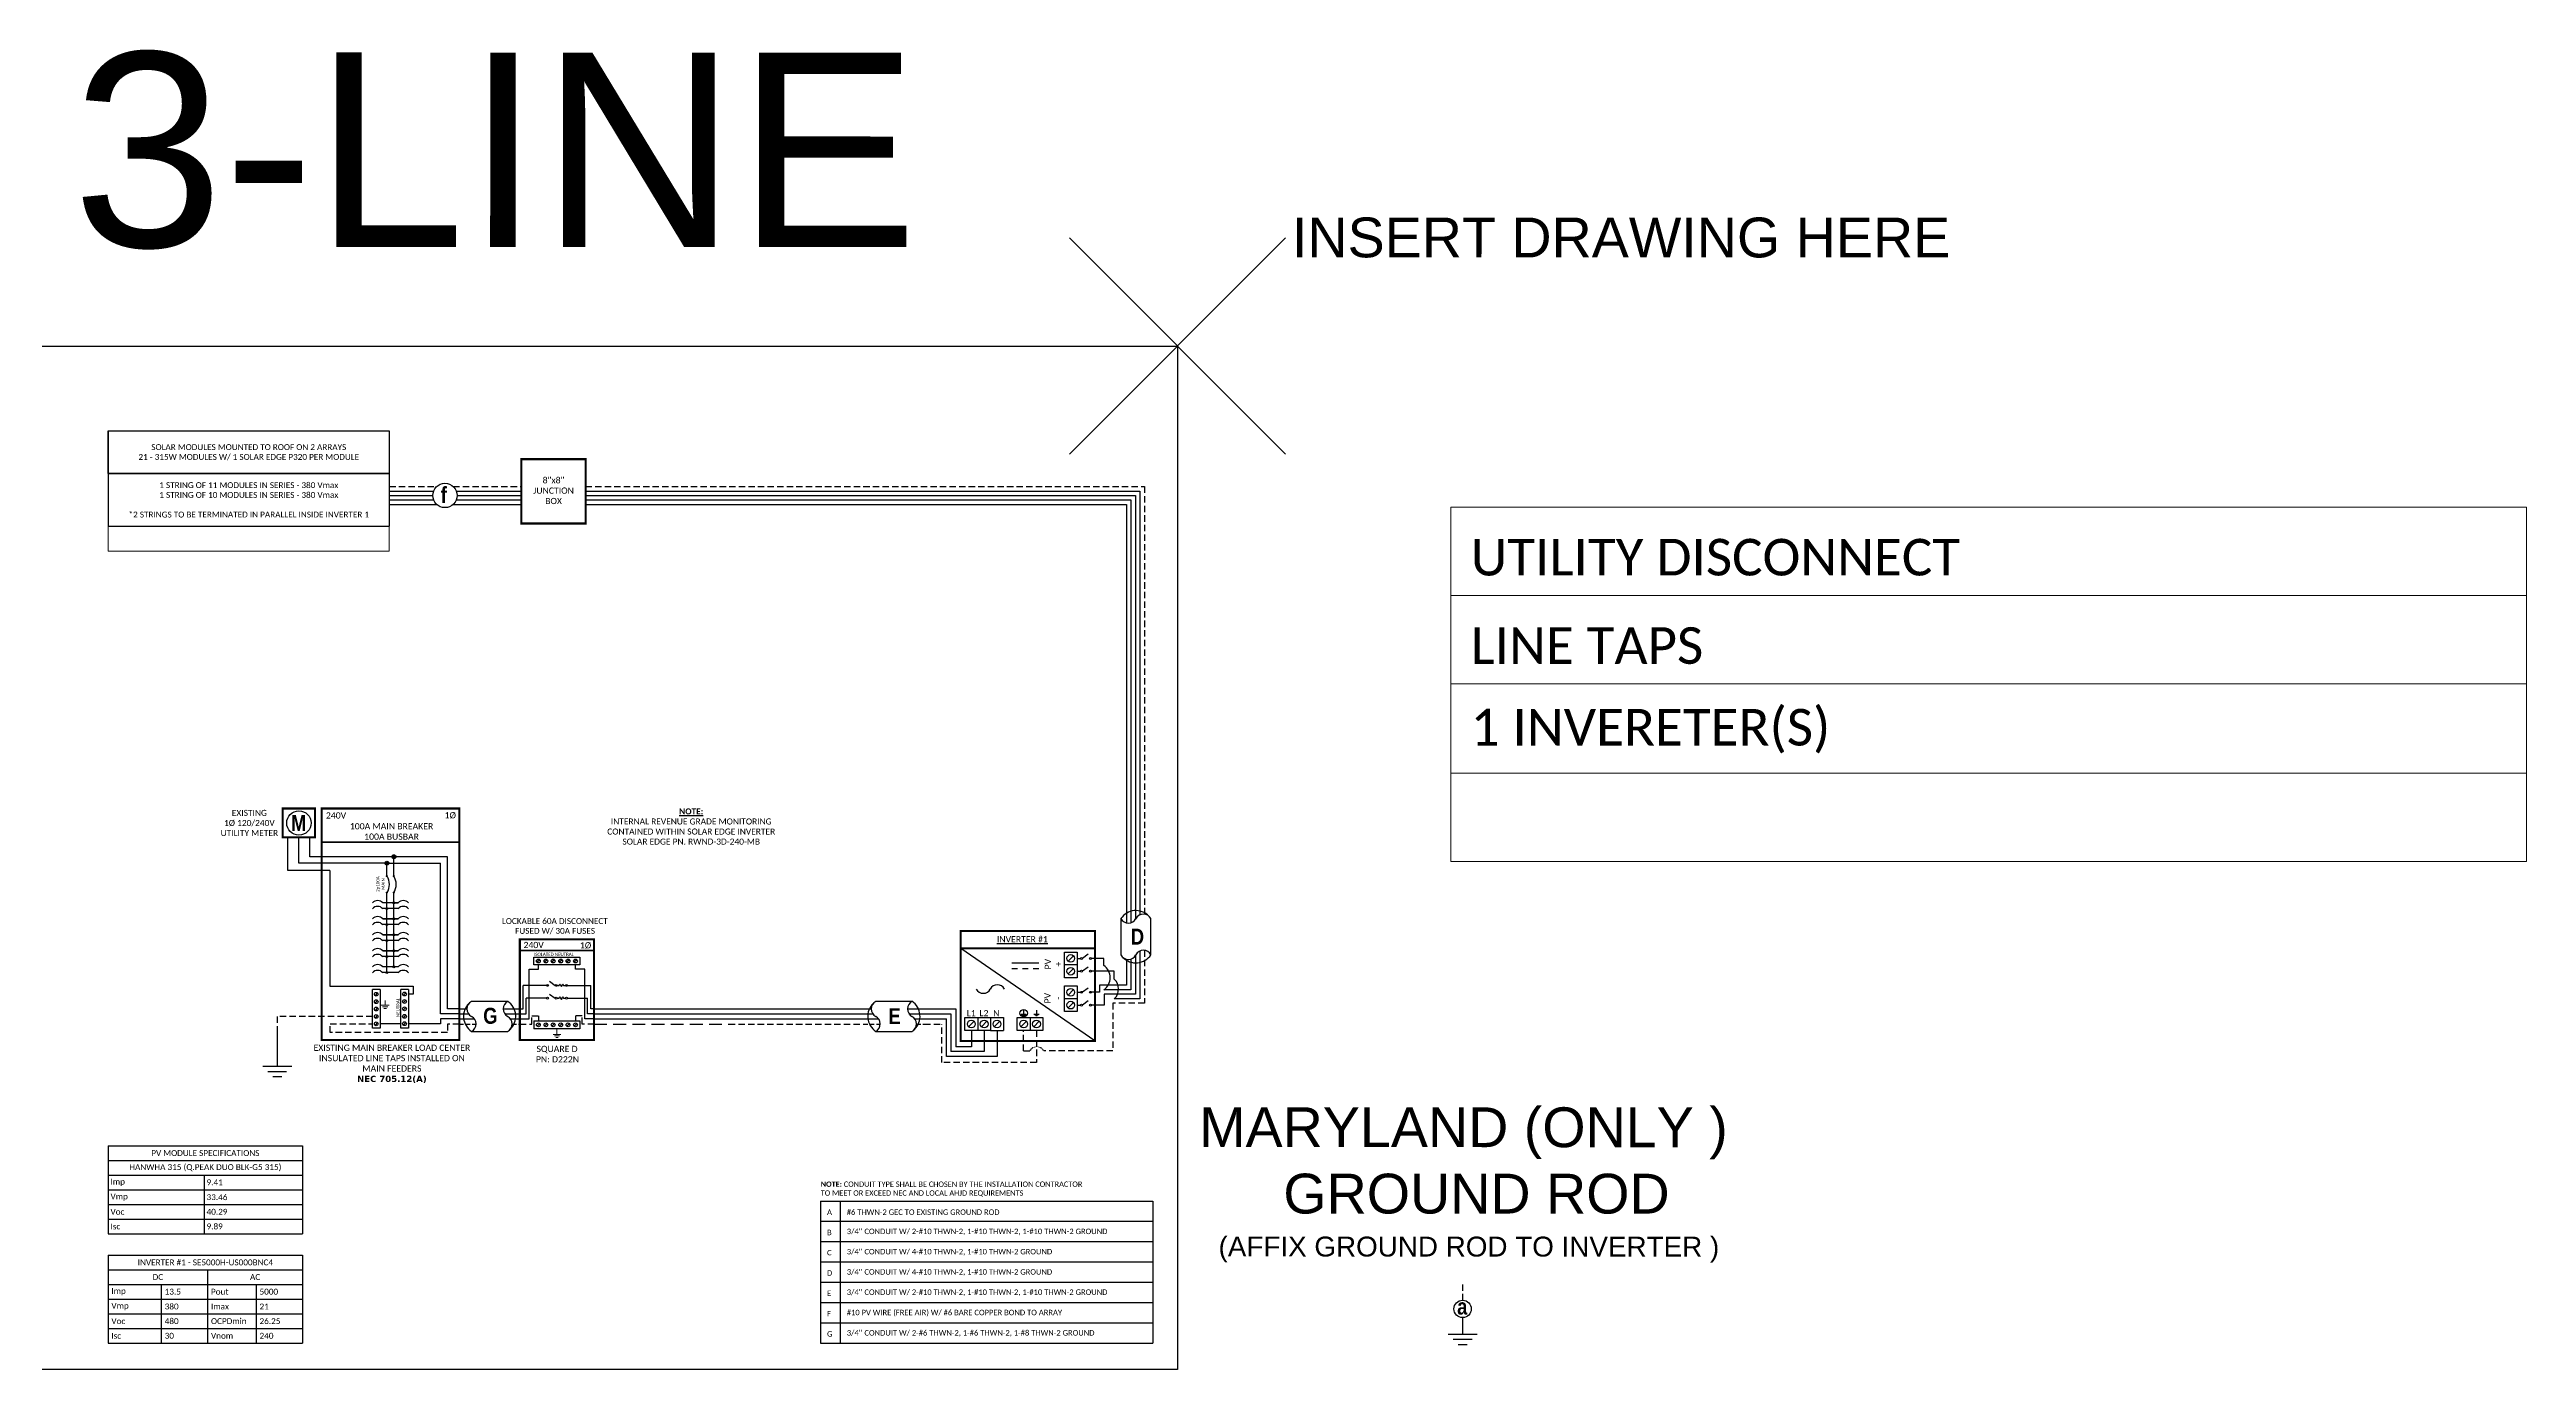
# Model space of a CAD drawing. Header units: feet. Extents: x -13431 to 10292, y 13448 to 29871.
# Drawn here: x 6290 to 7744, y 16895 to 17670 of the extents above; entities that cross this region are included whole.
import ezdxf

# ---------------------------------------------------------------- set-up
doc = ezdxf.new("R2010")
doc.units = ezdxf.units.FT
doc.header["$MEASUREMENT"] = 0
doc.linetypes.add('DASHED', pattern=[0.75, 0.5, -0.25])
doc.linetypes.add('HIDDEN', pattern=[0.375, 0.25, -0.125])
doc.layers.add('LOCKED (NO PRINT)', color=7, linetype='Continuous', plot=False)
doc.styles.add('ONE LINE TXT', font='techb___.ttf')
doc.styles.get("Standard").update_dxf_attribs({"font": 'CALIBRI.TTF'})
doc.styles.add('TITLE BBLOCK TEXT', font='ARIALUNI.TTF')

# ---------------------------------------------------------------- blocks, each defined once
blk = doc.blocks.new('*T75')
at = {"layer": 'Defpoints', "color": 8, "linetype": 'ByBlock', "lineweight": 0, "transparency": 16777216}
for p, q in [((0, 0), (631.6, 0)), ((0, 0), (0, -208.1)), ((631.6, 0), (631.6, -208.1)), ((0, -51.9), (631.6, -51.9)), ((0, -103.8), (631.6, -103.8)), ((0, -156.2), (631.6, -156.2)), ((0, -208.1), (631.6, -208.1))]:
    blk.add_line(p, q, dxfattribs=at)
at = {"color": 0, "transparency": 16777216, "char_height": 21.506, "width": 608.409, "attachment_point": 7}
for s, insert in [('{\\fCalibri|b0|i0|c0;UTILITY DISCONNECT', (11.6, -40.3)), ('{\\fCalibri|b0|i0|c0;LINE TAPS', (11.6, -92.2)), ('{\\fCalibri|b0|i0|c0;1 INVERETER(S)', (11.6, -144.6)), ('{\\fCalibri|b0|i0|c0;', (11.6, -196.5))]:
    blk.add_mtext(s, dxfattribs=dict(at, insert=insert))
blk = doc.blocks.new('*U252')
at = {"color": 7}
for p, q in [((-35.5, 9), (-31.1, 9)), ((-9.8, 9), (0, 9))]:
    blk.add_line(p, q, dxfattribs=at)
at = {"color": 10}
for p, q in [((-35.5, 6), (-30.1, 6)), ((-8.9, 6), (0, 6))]:
    blk.add_line(p, q, dxfattribs=at)
at = {"color": 253}
for p, q in [((-35.5, 3), (-26.7, 3)), ((-5.4, 3), (0, 3))]:
    blk.add_line(p, q, dxfattribs=at)
at = {"color": 7, "linetype": 'Continuous'}
for p, q in [((-7.1, 13.3), (-28.4, 13.3)), ((-28.4, -4.3), (-7.1, -4.3))]:
    blk.add_line(p, q, dxfattribs=at)
at = {"color": 92, "linetype": 'HIDDEN', "ltscale": 10}
for p, q in [((-4.5, 0), (0, 0)), ((-35.5, 0), (-25.7, 0))]:
    blk.add_line(p, q, dxfattribs=at)
at = {"color": 7, "linetype": 'Continuous'}
for centre, start, end in [((-22.5, 4.5), 133.9732, 236.4265), ((-13, 4.5), 313.9732, 56.4265)]:
    blk.add_arc(centre, 10.6, start, end, dxfattribs=at)
at = {"linetype": 'Continuous'}
for centre, start, end in [((-26.1, 8.9), 117.6639, 242.3361), ((-30.7, 0.1), 297.6639, 62.3361), ((-4.8, 8.9), 117.6639, 242.3361), ((-9.5, 0.1), 297.6639, 62.3361)]:
    blk.add_arc(centre, 4.98, start, end, dxfattribs=at)
blk = doc.blocks.new('*U248')
at = {"color": 7}
blk.add_line((-79.1, 9), (0, 9), dxfattribs=at)
at = {"color": 10}
blk.add_line((-79.1, 6), (0, 6), dxfattribs=at)
at = {"color": 253}
blk.add_line((-79.1, 3), (0, 3), dxfattribs=at)
at = {"color": 92, "linetype": 'HIDDEN', "ltscale": 15}
blk.add_line((-79.1, 0), (0, 0), dxfattribs=at)
blk = doc.blocks.new('*U249')
at = {"lineweight": 50}
blk.add_line((-43.6, 43.1), (0, 43.1), dxfattribs=at)
at = {"color": 253, "linetype": 'Continuous'}
for p, q in [((-38.2, 3), (-38.2, 32.2)), ((-38.2, 32.2), (-32.7, 32.2)), ((-32.7, 32.2), (-32.7, 34.8)), ((-10.9, 32.2), (-10.9, 34.8)), ((-5.4, 32.2), (-10.9, 32.2)), ((-5.4, 3), (-5.4, 32.2)), ((-43.6, 3), (-38.2, 3)), ((0, 3), (-5.4, 3))]:
    blk.add_line(p, q, dxfattribs=at)
at = {"color": 1, "linetype": 'Continuous'}
for p, q in [((-35.3, 34.8), (-35.3, 39.3)), ((-35.3, 39.3), (-8.3, 39.3)), ((-8.3, 34.8), (-35.3, 34.8)), ((-8.3, 39.3), (-8.3, 34.8)), ((-26.1, 25.2), (-22.8, 22.7)), ((-26.1, 17.6), (-22.8, 15.2)), ((-21.7, 22.7), (-20.5, 22.7)), ((-21.7, 15.2), (-20.5, 15.2)), ((-17.9, 22.7), (-16.7, 22.7)), ((-17.9, 15.2), (-16.7, 15.2)), ((-35.3, 1.8), (-8.3, 1.8)), ((-35.3, 1.8), (-35.3, -2.8)), ((-8.3, 1.8), (-8.3, -2.8)), ((-8.3, -2.8), (-35.3, -2.8))]:
    blk.add_line(p, q, dxfattribs=at)
at = {"color": 4, "linetype": 'Continuous'}
for p, q in [((-31.9, 37.8), (-33.5, 36.3)), ((-27.5, 37.8), (-29.1, 36.3)), ((-23.2, 37.8), (-24.8, 36.3)), ((-18.8, 37.8), (-20.4, 36.3)), ((-14.5, 37.8), (-16.1, 36.3)), ((-10.1, 37.8), (-11.7, 36.3)), ((-31.9, 0.3), (-33.5, -1.3)), ((-27.5, 0.3), (-29.1, -1.3)), ((-23.2, 0.3), (-24.8, -1.3)), ((-18.8, 0.3), (-20.4, -1.3)), ((-14.5, 0.3), (-16.1, -1.3)), ((-10.1, 0.3), (-11.7, -1.3))]:
    blk.add_line(p, q, dxfattribs=at)
at = {"color": 7, "linetype": 'Continuous'}
for p, q in [((-28, 22.7), (-41.7, 22.7)), ((-41.7, 9), (-41.7, 22.7)), ((-15.6, 22.7), (-1.9, 22.7)), ((-1.9, 9), (-1.9, 22.7))]:
    blk.add_line(p, q, dxfattribs=at)
at = {"color": 10, "linetype": 'Continuous'}
for p, q in [((-28, 15.2), (-39.8, 15.2)), ((-39.8, 6), (-39.8, 15.2)), ((-15.6, 15.2), (-3.8, 15.2)), ((-3.8, 6), (-3.8, 15.2)), ((-43.6, 6), (-39.8, 6)), ((0, 6), (-3.8, 6))]:
    blk.add_line(p, q, dxfattribs=at)
at = {"color": 7}
for p, q in [((-43.6, 9), (-41.7, 9)), ((0, 9), (-1.9, 9))]:
    blk.add_line(p, q, dxfattribs=at)
at = {"color": 92, "linetype": 'HIDDEN', "ltscale": 15}
for p, q in [((-43.6, 0), (-36.6, 0)), ((-36.6, 0), (-36.6, 4.9)), ((-36.6, 4.9), (-32.7, 4.9)), ((-32.7, 4.9), (-32.7, 1.8)), ((-7, 4.9), (-10.9, 4.9)), ((-10.9, 4.9), (-10.9, 1.8)), ((-7, 0), (-7, 4.9)), ((0, 0), (-7, 0))]:
    blk.add_line(p, q, dxfattribs=at)
at = {"lineweight": 50, "const_width": 1.19}
blk.add_lwpolyline([(-43.6, -9.3), (-43.6, 49.8), (0, 49.8), (0, -9.3)], close=True, dxfattribs=at)
at = {"color": 92, "linetype": 'Continuous', "lineweight": 5, "ltscale": 0.05, "flags": 128}
for points in [[(-24.1, -6.2), (-19.5, -6.2)], [(-20.3, -7), (-23.3, -7)], [(-21.1, -7.9), (-22.5, -7.9)], [(-21.8, -3.3), (-21.8, -6.2)]]:
    blk.add_lwpolyline(points, dxfattribs=at)
at = {"color": 4, "linetype": 'Continuous'}
for centre in [(-32.7, 37), (-28.3, 37), (-24, 37), (-19.6, 37), (-15.3, 37), (-10.9, 37), (-32.7, -0.5), (-28.3, -0.5), (-24, -0.5), (-19.6, -0.5), (-15.3, -0.5), (-10.9, -0.5)]:
    blk.add_circle(centre, 1.11, dxfattribs=at)
at = {"color": 1, "linetype": 'Continuous'}
for centre in [(-27.4, 22.7), (-27.4, 15.2), (-22.3, 22.7), (-22.3, 15.2), (-16.2, 22.7), (-16.2, 15.2)]:
    blk.add_circle(centre, 0.541, dxfattribs=at)
for points in [[(-20.5, 22.7), (-20.1, 23.5), (-19.2, 22), (-18.4, 23.5), (-17.9, 22.7)], [(-20.5, 15.2), (-20.1, 16), (-19.2, 14.4), (-18.4, 16), (-17.9, 15.2)]]:
    blk.add_spline(points, degree=3, dxfattribs=at)
at = {"color": 7}
blk.add_blockref('*U252', (-43.6, 0), dxfattribs=at)
at = {"color": 4, "linetype": 'Continuous'}
blk.add_text('ISOLATED NEUTRAL', height=1.874, dxfattribs=at).set_placement((-35.3, 40))
at = {"color": 1}
for s, width, gutter_width, heights, insert, char_height, attachment_point in [('\\A1;\\pi4.81443;LOCKABLE 60A DISCONNECT \\P\\pi12.54963;FUSED W/ 30A FUSES', 71.893, 92.2, [18.6], (-58.9, 62.2), 3.454, 1), ('240V', 0.148, 0.75, [0], (-35.5, 46.4), 3.66, 5), ('1Ø', 0.148, 0.75, [0], (-5, 46.1), 3.66, 5), ('\\A1;\\pi5.59874,t23.88673;SQUARE D\\P\\pi5.24142,t23.52941;PN: D222N', 35.082, 28.9, [13.5], (-39.4, -12.8), 3.658, 1)]:
    blk.add_mtext_dynamic_manual_height_columns(s, width=width, gutter_width=gutter_width, heights=heights, dxfattribs=dict(at, insert=insert, char_height=char_height, attachment_point=attachment_point))
blk = doc.blocks.new('*U253')
at = {"color": 7}
blk.add_line((-79.1, 9), (0, 9), dxfattribs=at)
at = {"color": 10}
blk.add_line((-79.1, 6), (0, 6), dxfattribs=at)
at = {"color": 253}
blk.add_line((-79.1, 3), (0, 3), dxfattribs=at)
at = {"color": 92, "linetype": 'DASHED', "ltscale": 15}
blk.add_line((-79.1, 0), (0, 0), dxfattribs=at)
at = {"color": 1, "insert": (-22.1, 116), "char_height": 3.543, "attachment_point": 5}
blk.add_mtext_dynamic_manual_height_columns('{\\fCalibri|b1|i0|c0|p34;\\LNOTE:\\P}INTERNAL REVENUE GRADE MONITORING\\PCONTAINED WITHIN SOLAR EDGE INVERTER\\PSOLAR EDGE PN. RWND-3D-240-MB', width=99.534, gutter_width=7.17, heights=[0], dxfattribs=at)
blk = doc.blocks.new('lineTapPanel')
at = {"linetype": 'Continuous'}
h = blk.add_hatch(color=254, dxfattribs=at)
h.dxf.hatch_style = 1
edge = h.paths.add_edge_path()
edge.add_arc((-42.5, 94.5), 1.11, 0, 360)
h = blk.add_hatch(color=254, dxfattribs=at)
h.dxf.hatch_style = 1
edge = h.paths.add_edge_path()
edge.add_arc((-38.4, 98.3), 1.11, 0, 360)
h = blk.add_hatch(color=1, dxfattribs=at)
h.dxf.hatch_style = 1
edge = h.paths.add_edge_path()
edge.add_arc((-42.5, 86.8), 0.291, 0, 360)
h = blk.add_hatch(color=1, dxfattribs=at)
h.dxf.hatch_style = 1
edge = h.paths.add_edge_path()
edge.add_arc((-42.5, 77.2), 0.291, 0, 360)
h = blk.add_hatch(color=1, dxfattribs=at)
h.dxf.hatch_style = 1
edge = h.paths.add_edge_path()
edge.add_arc((-38.4, 86.8), 0.291, 0, 360)
h = blk.add_hatch(color=1, dxfattribs=at)
h.dxf.hatch_style = 1
edge = h.paths.add_edge_path()
edge.add_arc((-38.4, 77.2), 0.291, 0, 360)
h = blk.add_hatch(color=1, dxfattribs=at)
h.dxf.hatch_style = 1
edge = h.paths.add_edge_path()
edge.add_arc((-42.5, 67.8), 0.528, 0, 360)
h = blk.add_hatch(color=1, dxfattribs=at)
h.dxf.hatch_style = 1
edge = h.paths.add_edge_path()
edge.add_arc((-42.5, 58.4), 0.528, 0, 360)
h = blk.add_hatch(color=1, dxfattribs=at)
h.dxf.hatch_style = 1
edge = h.paths.add_edge_path()
edge.add_arc((-38.4, 71.2), 0.528, 0, 360)
h = blk.add_hatch(color=1, dxfattribs=at)
h.dxf.hatch_style = 1
edge = h.paths.add_edge_path()
edge.add_arc((-38.4, 61.8), 0.528, 0, 360)
h = blk.add_hatch(color=1, dxfattribs=at)
h.dxf.hatch_style = 1
edge = h.paths.add_edge_path()
edge.add_arc((-42.5, 49), 0.528, 0, 360)
h = blk.add_hatch(color=1, dxfattribs=at)
h.dxf.hatch_style = 1
edge = h.paths.add_edge_path()
edge.add_arc((-38.4, 52.4), 0.528, 0, 360)
h = blk.add_hatch(color=1, dxfattribs=at)
h.dxf.hatch_style = 1
edge = h.paths.add_edge_path()
edge.add_arc((-42.5, 39.6), 0.528, 0, 360)
h = blk.add_hatch(color=1, dxfattribs=at)
h.dxf.hatch_style = 1
edge = h.paths.add_edge_path()
edge.add_arc((-42.5, 30.2), 0.528, 0, 360)
h = blk.add_hatch(color=1, dxfattribs=at)
h.dxf.hatch_style = 1
edge = h.paths.add_edge_path()
edge.add_arc((-38.4, 43), 0.528, 0, 360)
h = blk.add_hatch(color=1, dxfattribs=at)
h.dxf.hatch_style = 1
edge = h.paths.add_edge_path()
edge.add_arc((-38.4, 33.6), 0.528, 0, 360)
at = {"color": 155, "true_color": 0x647190}
blk.add_line((-80.9, 126.6), (0, 126.6), dxfattribs=at)
at = {"color": 253, "linetype": 'Continuous'}
for p, q in [((-100.7, 90.2), (-100.7, 109.7)), ((-76, 90.2), (-100.7, 90.2)), ((-76, 90.2), (-76, 22.2)), ((-76, 22.2), (-27.2, 22.2)), ((-27.2, 17.6), (-29.9, 17.6)), ((-27.2, 22.2), (-27.2, 17.6)), ((-11, 0.2), (-29.9, 0.2)), ((0, 3), (-11, 3)), ((-11, 3), (-11, 0.2))]:
    blk.add_line(p, q, dxfattribs=at)
at = {"color": 10, "linetype": 'Continuous'}
for p, q in [((-94.2, 94.5), (-94.2, 109.7)), ((-43.6, 94.5), (-94.2, 94.5)), ((-42.5, 87.1), (-42.5, 93.4)), ((-41.4, 94.5), (-11, 94.5)), ((-11, 6), (-11, 94.5)), ((-42.5, 30.2), (-42.5, 76.9)), ((-35.9, 67.8), (-45, 67.8)), ((-35.9, 58.4), (-45, 58.4)), ((-35.9, 49), (-45, 49)), ((-35.9, 39.6), (-45, 39.6)), ((-35.9, 30.2), (-45, 30.2)), ((0, 6), (-11, 6))]:
    blk.add_line(p, q, dxfattribs=at)
at = {"color": 7, "linetype": 'Continuous'}
for p, q in [((-87.8, 98.3), (-87.8, 109.7)), ((-39.6, 98.3), (-87.8, 98.3)), ((-38.4, 87.1), (-38.4, 97.2)), ((-7, 9), (-7, 98.3)), ((-38.4, 61.8), (-38.4, 76.9)), ((-35.9, 71.2), (-45, 71.2)), ((-45, 61.8), (-35.9, 61.8)), ((-35.9, 61.8), (-45, 61.8)), ((-38.4, 71.2), (-35.9, 71.2)), ((-38.4, 52.4), (-38.4, 61.8)), ((-45, 52.4), (-35.9, 52.4)), ((-35.9, 52.4), (-45, 52.4)), ((-38.4, 43), (-38.4, 52.4)), ((-45, 43), (-35.9, 43)), ((-35.9, 43), (-45, 43)), ((-35.9, 33.6), (-45, 33.6)), ((-38.4, 33.6), (-38.4, 43))]:
    blk.add_line(p, q, dxfattribs=at)
at = {"lineweight": 50}
blk.add_line((-80.9, 106.9), (0, 106.9), dxfattribs=at)
at = {"color": 7}
for p, q in [((-7, 98.3), (-37.3, 98.3)), ((0, 9), (-7, 9))]:
    blk.add_line(p, q, dxfattribs=at)
at = {"color": 1, "linetype": 'Continuous'}
for p, q in [((-51, -2.5), (-51, 20.2)), ((-46.5, 20.2), (-51, 20.2)), ((-46.5, 20.2), (-46.5, -2.5)), ((-34.4, -2.4), (-34.4, 20.2)), ((-29.9, 20.2), (-34.4, 20.2)), ((-29.9, 20.2), (-29.9, -2.4)), ((-46.5, -2.5), (-51, -2.5)), ((-29.9, -2.4), (-34.4, -2.4))]:
    blk.add_line(p, q, dxfattribs=at)
at = {"color": 4, "linetype": 'Continuous'}
for p, q in [((-48, 18.3), (-49.5, 16.7)), ((-31.4, 18.4), (-32.9, 16.8)), ((-48, 13.9), (-49.5, 12.4)), ((-48, 9.6), (-49.5, 8)), ((-48, 5.2), (-49.5, 3.7)), ((-48, 0.9), (-49.5, -0.7)), ((-31.4, 14), (-32.9, 12.4)), ((-31.4, 9.7), (-32.9, 8.1)), ((-31.4, 5.3), (-32.9, 3.7)), ((-31.4, 0.9), (-32.9, -0.6))]:
    blk.add_line(p, q, dxfattribs=at)
at = {"color": 92, "linetype": 'HIDDEN', "ltscale": 15}
for p, q in [((-51, 4.4), (-106.9, 4.4)), ((-106.9, 4.4), (-106.9, -4.9)), ((-75.8, -5), (-75.8, 0.1)), ((-75.8, 0.1), (-51, 0.1)), ((0, 0), (-7, 0)), ((-7, -5), (-75.8, -5)), ((-7, 0), (-7, -5))]:
    blk.add_line(p, q, dxfattribs=at)
at = {"color": 92, "linetype": 'Continuous', "ltscale": 15}
blk.add_line((-34.4, 0.1), (-46.5, 0.1), dxfattribs=at)
at = {"color": 92, "ltscale": 15}
blk.add_line((-106.9, -4.9), (-106.9, -24.8), dxfattribs=at)
at = {"lineweight": 50, "const_width": 1.19}
for points in [[(-103.7, 109.7), (-103.7, 126.6), (-84.8, 126.6), (-84.8, 109.7)], [(-80.9, -9.3), (-80.9, 126.6), (0, 126.6), (0, -9.3)]]:
    blk.add_lwpolyline(points, close=True, dxfattribs=at)
at = {"color": 92, "linetype": 'Continuous', "lineweight": 5, "ltscale": 0.05, "flags": 128}
for points in [[(-45.9, 11), (-41.2, 11)], [(-42, 10.1), (-45.1, 10.1)], [(-42.8, 9.2), (-44.3, 9.2)], [(-43.5, 13.8), (-43.5, 11)]]:
    blk.add_lwpolyline(points, dxfattribs=at)
at = {"color": 92, "linetype": 'Continuous', "ltscale": 4, "flags": 128}
for points in [[(-115.4, -24.8), (-98.4, -24.8)], [(-101.4, -28), (-112.4, -28)], [(-104.3, -31.1), (-109.5, -31.1)]]:
    blk.add_lwpolyline(points, dxfattribs=at)
at = {"linetype": 'Continuous'}
blk.add_circle((-94.2, 118.1), 7.15, dxfattribs=at)
at = {"color": 7, "linetype": 'Continuous'}
for centre in [(-42.5, 94.5), (-38.4, 98.3), (-38.4, 98.3)]:
    blk.add_circle(centre, 1.11, dxfattribs=at)
at = {"color": 1, "linetype": 'Continuous'}
for centre, radius in [((-42.5, 86.8), 0.291), ((-42.5, 77.2), 0.291), ((-38.4, 86.8), 0.291), ((-38.4, 77.2), 0.291), ((-42.5, 67.8), 0.528), ((-42.5, 58.4), 0.528), ((-38.4, 71.2), 0.528), ((-38.4, 61.8), 0.528), ((-42.5, 49), 0.528), ((-38.4, 52.4), 0.528), ((-42.5, 39.6), 0.528), ((-42.5, 30.2), 0.528), ((-38.4, 43), 0.528), ((-38.4, 33.6), 0.528)]:
    blk.add_circle(centre, radius, dxfattribs=at)
at = {"color": 4, "linetype": 'Continuous'}
for centre in [(-48.8, 17.5), (-32.2, 17.6), (-48.8, 13.1), (-48.8, 8.8), (-48.8, 4.4), (-48.8, 0.1), (-32.2, 13.2), (-32.2, 8.9), (-32.2, 4.5), (-32.2, 0.2)]:
    blk.add_circle(centre, 1.11, dxfattribs=at)
at = {"color": 1, "linetype": 'Continuous'}
for centre, radius, start, end in [((-50.1, 82), 9.06, 327.8708, 32.1292), ((-46.1, 82), 9.06, 327.8708, 32.1292), ((-48, 68.6), 3.93, 40.3392, 139.6608), ((-48, 65.2), 3.93, 40.3392, 139.6608), ((-48, 59.2), 3.93, 40.3392, 139.6608), ((-48, 55.8), 3.93, 40.3392, 139.6608), ((-32.9, 68.6), 3.93, 40.3392, 139.6608), ((-32.9, 65.2), 3.93, 40.3392, 139.6608), ((-32.9, 59.2), 3.93, 40.3392, 139.6608), ((-32.9, 55.8), 3.93, 40.3392, 139.6608), ((-48, 49.8), 3.93, 40.3392, 139.6608), ((-48, 46.4), 3.93, 40.3392, 139.6608), ((-48, 40.4), 3.93, 40.3392, 139.6608), ((-32.9, 49.8), 3.93, 40.3392, 139.6608), ((-32.9, 46.4), 3.93, 40.3392, 139.6608), ((-32.9, 40.4), 3.93, 40.3392, 139.6608), ((-48, 37), 3.93, 40.3392, 139.6608), ((-48, 31), 3.93, 40.3392, 139.6608), ((-48, 27.6), 3.93, 40.3392, 139.6608), ((-32.9, 37), 3.93, 40.3392, 139.6608), ((-32.9, 31), 3.93, 40.3392, 139.6608), ((-32.9, 27.6), 3.93, 40.3392, 139.6608)]:
    blk.add_arc(centre, radius, start, end, dxfattribs=at)
at = {"color": 253, "linetype": 'Continuous', "style": 'ONE LINE TXT'}
blk.add_text('M', height=9.38, dxfattribs=at).set_placement((-98.8, 113.4))
at = {"color": 4, "linetype": 'Continuous'}
blk.add_text('NEUTRAL', height=1.87, rotation=90, dxfattribs=at).set_placement((-35.1, 4.1))
at = {"color": 1, "attachment_point": 5}
for s, width, gutter_width, heights, insert, char_height in [('EXISTING\\P1Ø 120/240V UTILITY METER', 37.807, 7.17, [0], (-123.3, 118.1), 3.543), ('240V', 0.148, 0.75, [0], (-72.4, 122.5), 3.66), ('100A MAIN BREAKER\\P100A BUSBAR', 72.5, 0.75, [0], (-39.8, 113.1), 3.658), ('1Ø', 0.148, 0.75, [0], (-5.3, 122.5), 3.66), ('EXISTING MAIN BREAKER LOAD CENTER INSULATED LINE TAPS INSTALLED ON MAIN FEEDERS\\P{\\fVerdana|b1|i0|c0|p34;NEC 705.12(A)}', 98.918, 7.17, [106.4], (-39.6, -23.4), 3.658)]:
    blk.add_mtext_dynamic_manual_height_columns(s, width=width, gutter_width=gutter_width, heights=heights, dxfattribs=dict(at, insert=insert, char_height=char_height))
at = {"color": 4, "linetype": 'Continuous', "insert": (-46.3, 82.2), "char_height": 1.87, "attachment_point": 5, "rotation": 90}
blk.add_mtext_dynamic_manual_height_columns('2p100A\\PMAIN', width=0.148, gutter_width=0.75, heights=[0], dxfattribs=at)
blk = doc.blocks.new('*U251')
at = {"color": 7}
blk.add_blockref('lineTapPanel', (0, 0), dxfattribs=at)
blk = doc.blocks.new('*T259')
at = {"color": 0, "lineweight": -2, "transparency": 16777216}
for p, q in [((0, 0), (114.2, 0)), ((0, 0), (0, -51.7)), ((114.2, 0), (114.2, -51.7)), ((0, -8.6), (114.2, -8.6)), ((58.4, -8.6), (58.4, -51.7)), ((0, -17.2), (114.2, -17.2)), ((0, -25.9), (114.2, -25.9)), ((31.2, -17.2), (31.2, -51.7)), ((87, -17.2), (87, -51.7)), ((0, -34.5), (114.2, -34.5)), ((0, -43.1), (114.2, -43.1)), ((0, -51.7), (114.2, -51.7))]:
    blk.add_line(p, q, dxfattribs=at)
at = {"color": 0, "linetype": 'Continuous', "transparency": 16777216, "char_height": 3.454}
for s, insert, width, attachment_point in [('{\\fCalibri|b0|i0|c0;INVERTER #1 - SE5000H-US000BNC4', (57.1, -4.3), 110.329, 5), ('{\\fCalibri|b0|i0|c0;DC', (29.2, -12.9), 54.576, 5), ('{\\fCalibri|b0|i0|c0;AC', (86.3, -12.9), 51.898, 5), ('{\\fCalibri|b0|i0|c0;Vmp', (1.9, -30.2), 27.368, 4), ('{\\fCalibri|b0|i0|c0;Imp', (1.9, -21.5), 27.368, 4), ('{\\fCalibri|b0|i0|c0;380', (33.2, -30.2), 23.351, 4), ('{\\fCalibri|b0|i0|c0;13.5', (33.2, -21.5), 23.351, 4), ('{\\fCalibri|b0|i0|c0;Pout', (60.4, -21.5), 24.69, 4), ('{\\fCalibri|b0|i0|c0;Imax', (60.4, -30.2), 24.69, 4), ('{\\fCalibri|b0|i0|c0;21', (88.9, -30.2), 23.351, 4), ('{\\fCalibri|b0|i0|c0;5000', (88.9, -21.5), 23.351, 4), ('{\\fCalibri|b0|i0|c0;Voc', (1.9, -38.8), 27.368, 4), ('{\\fCalibri|b0|i0|c0;480', (33.2, -38.8), 23.351, 4), ('{\\fCalibri|b0|i0|c0;OCPDmin', (60.4, -38.8), 24.69, 4), ('{\\fCalibri|b0|i0|c0;26.25', (88.9, -38.8), 23.351, 4), ('{\\fCalibri|b0|i0|c0;Isc', (1.9, -47.4), 27.368, 4), ('{\\fCalibri|b0|i0|c0;30', (33.2, -47.4), 23.351, 4), ('{\\fCalibri|b0|i0|c0;Vnom', (60.4, -47.4), 24.69, 4), ('{\\fCalibri|b0|i0|c0;240', (88.9, -47.4), 23.351, 4)]:
    blk.add_mtext(s, dxfattribs=dict(at, insert=insert, width=width, attachment_point=attachment_point))
blk = doc.blocks.new('*T260')
at = {"color": 0, "lineweight": -2, "transparency": 16777216}
for p, q in [((0, 0), (114.2, 0)), ((0, 0), (0, -51.7)), ((114.2, 0), (114.2, -51.7)), ((0, -8.6), (114.2, -8.6)), ((0, -17.2), (114.2, -17.2)), ((0, -25.8), (114.2, -25.8)), ((56.4, -17.2), (56.4, -51.7)), ((0, -34.5), (114.2, -34.5)), ((0, -43.1), (114.2, -43.1)), ((0, -51.7), (114.2, -51.7))]:
    blk.add_line(p, q, dxfattribs=at)
at = {"color": 0, "linetype": 'Continuous', "transparency": 16777216, "char_height": 3.454}
for s, insert, width, attachment_point in [('{\\fCalibri|b0|i0|c0;HANWHA 315 (Q.PEAK DUO BLK-G5 315)', (57.1, -12.9), 111.433, 5), ('{\\fCalibri|b0|i0|c0;PV MODULE SPECIFICATIONS', (57.1, -4.3), 111.433, 5), ('{\\fCalibri|b0|i0|c0;Vmp', (1.4, -30.2), 53.655, 4), ('{\\fCalibri|b0|i0|c0;Imp', (1.4, -21.5), 53.655, 4), ('{\\fCalibri|b0|i0|c0;33.46', (57.8, -30.2), 55.025, 4), ('{\\fCalibri|b0|i0|c0;9.41', (57.8, -21.5), 55.025, 4), ('{\\fCalibri|b0|i0|c0;Voc', (1.4, -38.8), 53.655, 4), ('{\\fCalibri|b0|i0|c0;40.29', (57.8, -38.8), 55.025, 4), ('{\\fCalibri|b0|i0|c0;Isc', (1.4, -47.4), 53.655, 4), ('{\\fCalibri|b0|i0|c0;9.89', (57.8, -47.4), 55.025, 4)]:
    blk.add_mtext(s, dxfattribs=dict(at, insert=insert, width=width, attachment_point=attachment_point))
blk = doc.blocks.new('*T261')
at = {"linetype": 'ByBlock', "lineweight": -2, "transparency": 16777216}
for p, q in [((0, 0), (195.1, 0)), ((0, 0), (0, -83.4)), ((11.6, 0), (11.6, -83.4)), ((195.1, 0), (195.1, -83.4)), ((0, -11.8), (195.1, -11.8)), ((0, -23.7), (195.1, -23.7)), ((0, -35.7), (195.1, -35.7)), ((0, -47.6), (195.1, -47.6)), ((0, -59.5), (195.1, -59.5)), ((0, -71.5), (195.1, -71.5)), ((0, -83.4), (195.1, -83.4))]:
    blk.add_line(p, q, dxfattribs=at)
at = {"color": 0, "linetype": 'Continuous', "transparency": 16777216, "char_height": 3.212, "attachment_point": 7}
for s, insert, width in [('{\\fCalibri|b0|i0|c0;A', (3.8, -8.1), 4.025), ('{\\fCalibri|b0|i0|c0;#6 THWN-2 GEC TO EXISTING GROUND ROD', (15.4, -8.1), 175.956), ('{\\fCalibri|b0|i0|c0;C', (3.8, -31.9), 4.025), ('{\\fCalibri|b0|i0|c0;B', (3.8, -20), 4.025), ("{\\fCalibri|b0|i0|c0;3/4'' CONDUIT W/ 2-#10 THWN-2, 1-#10 THWN-2, 1-#10 THWN-2 GROUND", (15.4, -20), 175.956), ("{\\fCalibri|b0|i0|c0;3/4'' CONDUIT W/ 4-#10 THWN-2, 1-#10 THWN-2 GROUND", (15.4, -31.9), 175.956), ('{\\fCalibri|b0|i0|c0;D', (3.8, -43.8), 4.025), ("{\\fCalibri|b0|i0|c0;3/4'' CONDUIT W/ 4-#10 THWN-2, 1-#10 THWN-2 GROUND", (15.4, -43.8), 175.956), ('{\\fCalibri|b0|i0|c0;E', (3.8, -55.7), 4.025), ("{\\fCalibri|b0|i0|c0;3/4'' CONDUIT W/ 2-#10 THWN-2, 1-#10 THWN-2, 1-#10 THWN-2 GROUND", (15.4, -55.7), 175.956), ('{\\fCalibri|b0|i0|c0;F', (3.8, -67.7), 4.025), ('{\\fCalibri|b0|i0|c0;#10 PV WIRE (FREE AIR) W/ #6 BARE COPPER BOND TO ARRAY', (15.4, -67.7), 175.956), ('{\\fCalibri|b0|i0|c0;G', (3.8, -79.6), 4.025), ("{\\fCalibri|b0|i0|c0;3/4'' CONDUIT W/ 2-#6 THWN-2, 1-#6 THWN-2, 1-#8 THWN-2 GROUND", (15.4, -79.6), 175.956)]:
    blk.add_mtext(s, dxfattribs=dict(at, insert=insert, width=width))
blk = doc.blocks.new('*T262')
at = {"color": 0, "lineweight": -2, "transparency": 16777216}
for p, q in [((0, 0), (165.1, 0)), ((0, 0), (0, -56)), ((165.1, 0), (165.1, -56)), ((0, -25.1), (165.1, -25.1)), ((0, -56), (165.1, -56))]:
    blk.add_line(p, q, dxfattribs=at)
at = {"layer": 'Defpoints', "color": 8, "linetype": 'ByBlock', "lineweight": 0, "transparency": 16777216}
for p, q in [((0, -56), (0, -70.7)), ((165.1, -56), (165.1, -70.7)), ((0, -70.7), (165.1, -70.7))]:
    blk.add_line(p, q, dxfattribs=at)
at = {"color": 0, "linetype": 'Continuous', "transparency": 16777216, "char_height": 3.4544, "width": 155.095, "attachment_point": 5}
for s, insert in [('{\\fCalibri|b0|i0|c0;SOLAR MODULES MOUNTED TO ROOF ON 2 ARRAYS^J21 - 315W MODULES W/ 1 SOLAR EDGE P320 PER MODULE', (82.6, -12.6)), ('{\\fCalibri|b0|i0|c0;1 STRING OF 11 MODULES IN SERIES - 380 Vmax^J1 STRING OF 10 MODULES IN SERIES - 380 Vmax^J^J*2 STRINGS TO BE TERMINATED IN PARALLEL INSIDE INVERTER 1', (82.6, -40.6))]:
    blk.add_mtext(s, dxfattribs=dict(at, insert=insert))
blk = doc.blocks.new('8x8box')
at = {"lineweight": 50, "const_width": 1.19}
blk.add_lwpolyline([(37.8, 0), (0, 0), (0, 37.8), (37.8, 37.8)], close=True, dxfattribs=at)
at = {"color": 1, "insert": (19, 19.3), "char_height": 3.658, "attachment_point": 5}
blk.add_mtext_dynamic_manual_height_columns('8"x8"  JUNCTION BOX ', width=0.477, gutter_width=7.17, heights=[0], dxfattribs=at)
blk = doc.blocks.new('string1')
at = {"color": 10, "linetype": 'Continuous'}
for p, q in [((-412.2, 269.3), (-386, 269.3)), ((-372.9, 269.3), (-334.8, 269.3)), ((-297, 269.3), (23.3, 269.3)), ((23.3, 269.3), (23.3, 20.9)), ((7.4, 0), (0, 0)), ((7.4, -4.1), (7.4, 0)), ((23.3, -0.3), (23.3, -18.4)), ((23.3, -18.4), (7.4, -18.4))]:
    blk.add_line(p, q, dxfattribs=at)
at = {"color": 7, "linetype": 'Continuous'}
for p, q in [((-412.2, 266.7), (-384.4, 266.7)), ((-374.7, 266.7), (-334.8, 266.7)), ((-297, 266.7), (20.7, 266.7)), ((20.7, 266.7), (20.7, 20.8)), ((20.7, -0.4), (20.7, -15.8)), ((4.9, -19.9), (0, -19.9)), ((20.7, -15.8), (4.9, -15.8)), ((4.9, -15.8), (4.9, -19.9))]:
    blk.add_line(p, q, dxfattribs=at)
at = {"color": 10, "linetype": 'Continuous'}
blk.add_arc((2.3, -11.3), 8.8, 305.6505, 54.3495, dxfattribs=at)

msp = doc.modelspace()

# ---------------------------------------------------------------- linework, layer by layer
at = {"color": 92, "linetype": 'HIDDEN', "ltscale": 15}
for p, q in [((6489.2, 17413.24), (6517.03, 17413.24)), ((6526.72, 17413.24), (6566.67, 17413.24)), ((6604.45, 17413.24), (6932.65, 17413.24)), ((6932.65, 17413.24), (6932.65, 17162.07)), ((6932.65, 17140.83), (6932.65, 17109.8)), ((6932.65, 17109.8), (6914.14, 17109.8)), ((6914.14, 17109.8), (6914.14, 17081.72)), ((6803.28, 17097.54), (6813.64, 17097.54)), ((6813.64, 17074.85), (6813.64, 17097.54)), ((6861.74, 17081.72), (6861.74, 17093.75)), ((6869.28, 17093.75), (6869.28, 17074.85)), ((6861.74, 17081.72), (6865.34, 17081.72)), ((6914.14, 17081.72), (6873.58, 17081.72)), ((6869.28, 17074.85), (6813.64, 17074.85)), ((7119.53, 16944.61), (7119.53, 16935.3))]:
    msp.add_line(p, q, dxfattribs=at)
at = {"color": 10, "linetype": 'Continuous'}
for p, q in [((6489.2, 17410.62), (6515.42, 17410.62)), ((6528.52, 17410.62), (6566.67, 17410.62)), ((6604.45, 17410.62), (6930.02, 17410.62)), ((6930.02, 17410.62), (6930.02, 17161.67)), ((6930.02, 17140.42), (6930.02, 17112.42)), ((6914.85, 17128.54), (6901.45, 17128.54)), ((6914.85, 17123.82), (6914.85, 17128.54)), ((6930.02, 17112.42), (6914.85, 17112.42)), ((6803.28, 17103.54), (6819.04, 17103.54)), ((6819.04, 17103.54), (6819.04, 17081.35)), ((6838.57, 17093.75), (6838.57, 17081.35)), ((6838.57, 17081.35), (6819.04, 17081.35))]:
    msp.add_line(p, q, dxfattribs=at)
at = {"color": 7, "linetype": 'Continuous'}
for p, q in [((6489.2, 17408), (6514.73, 17408)), ((6529.01, 17408), (6566.67, 17408)), ((6604.45, 17408), (6927.4, 17408)), ((6927.4, 17408), (6927.4, 17159)), ((6918.85, 17159.44), (6918.85, 17138.2)), ((6936.48, 17138.2), (6936.48, 17159.44)), ((6903.59, 17087.59), (6824.82, 17141.96)), ((6927.4, 17137.76), (6927.4, 17115.04)), ((6870.64, 17133.35), (6854.88, 17133.35)), ((6858.17, 17129.94), (6854.88, 17129.94)), ((6864.41, 17129.94), (6861.11, 17129.94)), ((6870.64, 17129.94), (6867.35, 17129.94)), ((6803.28, 17106.54), (6821.98, 17106.54)), ((6821.98, 17106.54), (6821.98, 17084.16)), ((6908.94, 17108.64), (6901.45, 17108.64)), ((6927.4, 17115.04), (6908.94, 17115.04)), ((6908.94, 17115.04), (6908.94, 17108.64)), ((6831.04, 17093.75), (6831.04, 17084.16)), ((6831.04, 17084.16), (6821.98, 17084.16))]:
    msp.add_line(p, q, dxfattribs=at)
at = {"color": 1, "linetype": 'Continuous'}
for p, q in [((6885.64, 17124.77), (6885.64, 17139.84)), ((6885.64, 17139.84), (6893.17, 17139.84)), ((6885.64, 17124.77), (6885.64, 17139.84)), ((6893.17, 17139.84), (6893.17, 17124.77)), ((6893.17, 17139.84), (6893.17, 17132.31)), ((6893.17, 17136.08), (6895.21, 17136.08)), ((6899.6, 17138.54), (6896.34, 17136.09)), ((6893.17, 17132.31), (6885.64, 17132.31)), ((6893.17, 17124.77), (6885.64, 17124.77)), ((6893.17, 17128.54), (6895.21, 17128.54)), ((6899.6, 17131), (6896.34, 17128.56)), ((6885.64, 17104.88), (6885.64, 17119.95)), ((6885.64, 17119.95), (6893.17, 17119.95)), ((6893.17, 17112.41), (6885.64, 17112.41)), ((6893.17, 17119.95), (6893.17, 17112.41)), ((6893.17, 17116.18), (6895.21, 17116.18)), ((6893.17, 17112.41), (6893.17, 17104.88)), ((6893.17, 17108.64), (6895.21, 17108.64)), ((6899.6, 17118.64), (6896.34, 17116.2)), ((6899.6, 17111.11), (6896.34, 17108.66)), ((6827.27, 17101.29), (6842.34, 17101.29)), ((6827.27, 17093.75), (6827.27, 17101.29)), ((6827.27, 17101.29), (6834.8, 17101.29)), ((6842.34, 17093.75), (6827.27, 17093.75)), ((6834.8, 17101.29), (6834.8, 17093.75)), ((6842.34, 17101.29), (6842.34, 17093.75)), ((6842.34, 17101.29), (6849.87, 17101.29)), ((6842.34, 17093.75), (6849.87, 17093.75)), ((6849.87, 17101.29), (6849.87, 17093.75)), ((6857.98, 17101.29), (6873.05, 17101.29)), ((6857.98, 17093.75), (6857.98, 17101.29)), ((6857.98, 17101.29), (6865.51, 17101.29)), ((6873.05, 17093.75), (6857.98, 17093.75)), ((6865.51, 17101.29), (6865.51, 17093.75)), ((6873.05, 17101.29), (6873.05, 17093.75)), ((6893.17, 17104.88), (6885.64, 17104.88))]:
    msp.add_line(p, q, dxfattribs=at)
at = {"color": 4, "linetype": 'Continuous'}
for p, q in [((6891.01, 17137.68), (6887.8, 17134.47)), ((6891.01, 17130.15), (6887.8, 17126.93)), ((6891.01, 17117.79), (6887.8, 17114.57)), ((6891.01, 17110.25), (6887.8, 17107.04)), ((6832.64, 17099.13), (6829.43, 17095.91)), ((6840.18, 17099.13), (6836.96, 17095.91)), ((6847.71, 17099.13), (6844.5, 17095.91)), ((6863.35, 17099.13), (6860.14, 17095.91)), ((6870.89, 17099.13), (6867.67, 17095.91))]:
    msp.add_line(p, q, dxfattribs=at)
at = {"color": 253, "linetype": 'Continuous'}
for p, q in [((6803.28, 17100.54), (6816.37, 17100.54)), ((6816.37, 17078.39), (6816.37, 17100.54)), ((6846.11, 17093.75), (6846.11, 17078.39)), ((6846.11, 17078.39), (6816.37, 17078.39))]:
    msp.add_line(p, q, dxfattribs=at)
at = {"color": 92, "ltscale": 15}
msp.add_line((7119.53, 16925.07), (7119.53, 16915.33), dxfattribs=at)
at = {"linetype": 'Continuous'}
msp.add_lwpolyline([(6324.09, 17446.02), (6489.2, 17446.02), (6489.2, 17420.88), (6324.09, 17420.88)], close=True, dxfattribs=at)
at = {"color": 7, "lineweight": 50, "const_width": 1.19}
msp.add_lwpolyline([(6824.82, 17087.59), (6824.82, 17152.24), (6903.59, 17152.24), (6903.59, 17087.59)], close=True, dxfattribs=at)
at = {"lineweight": 50, "const_width": 1.19}
msp.add_lwpolyline([(6824.82, 17141.96), (6824.82, 17152.24), (6903.59, 17152.24), (6903.59, 17141.96)], close=True, dxfattribs=at)
at = {"color": 92, "linetype": 'Continuous', "flags": 128}
for points in [[(6860.21, 17103.4), (6863.28, 17103.4)], [(6862.75, 17102.83), (6860.74, 17102.83)], [(6862.21, 17102.26), (6861.27, 17102.26)], [(6861.74, 17105.69), (6861.74, 17103.4)], [(6867.74, 17103.4), (6870.81, 17103.4)], [(6870.28, 17102.83), (6868.27, 17102.83)], [(6869.75, 17102.26), (6868.81, 17102.26)], [(6869.28, 17105.69), (6869.28, 17103.4)]]:
    msp.add_lwpolyline(points, dxfattribs=at)
at = {"color": 92, "linetype": 'Continuous', "ltscale": 4, "flags": 128}
for points in [[(7111.05, 16915.33), (7128.01, 16915.33)], [(7125.07, 16912.19), (7113.99, 16912.19)], [(7122.13, 16909.05), (7116.93, 16909.05)]]:
    msp.add_lwpolyline(points, dxfattribs=at)
at = {"color": 7, "linetype": 'Continuous'}
for centre, radius in [((6521.87, 17408), 7.14), ((7119.53, 16930.18), 5.11)]:
    msp.add_circle(centre, radius, dxfattribs=at)
at = {"color": 4, "linetype": 'Continuous'}
for centre in [(6889.4, 17136.08), (6889.4, 17128.54), (6889.4, 17116.18), (6889.4, 17108.64), (6831.04, 17097.52), (6838.57, 17097.52), (6846.11, 17097.52), (6861.74, 17097.52), (6869.28, 17097.52)]:
    msp.add_circle(centre, 2.27, dxfattribs=at)
at = {"color": 1, "linetype": 'Continuous'}
for centre in [(6895.75, 17136.08), (6900.91, 17136.08), (6895.75, 17128.54), (6900.91, 17128.54), (6895.75, 17116.18), (6895.75, 17108.64), (6900.91, 17116.18), (6900.91, 17108.64)]:
    msp.add_circle(centre, 0.541, dxfattribs=at)
at = {"color": 92, "linetype": 'Continuous'}
msp.add_circle((6861.74, 17103.95), 2.17, dxfattribs=at)
at = {"color": 7, "linetype": 'Continuous'}
for centre, start, end in [((6927.66, 17153.59), 43.97324, 146.42648), ((6927.66, 17144.05), 223.97324, 326.42648)]:
    msp.add_arc(centre, 10.58, start, end, dxfattribs=at)
at = {"linetype": 'Continuous'}
for centre, radius, start, end in [((6923.26, 17161.75), 4.98, 207.66392, 332.33608), ((6932.07, 17157.13), 4.98, 27.66392, 152.33608), ((6923.26, 17140.51), 4.98, 207.66392, 332.33608), ((6932.07, 17135.89), 4.98, 27.66392, 152.33608), ((6838.05, 17120.22), 4.65, 207.66392, 332.33608), ((6846.29, 17115.9), 4.65, 27.66392, 152.33608)]:
    msp.add_arc(centre, radius, start, end, dxfattribs=at)
at = {"color": 10, "linetype": 'Continuous'}
msp.add_arc((6910.08, 17118.12), 7.43, 309.93385, 50.06615, dxfattribs=at)
at = {"color": 92, "linetype": 'HIDDEN', "ltscale": 0.3}
msp.add_arc((6869.46, 17079.56), 4.65, 27.66392, 152.33608, dxfattribs=at)
at = {"layer": 'LOCKED (NO PRINT)', "color": 2}
for p, q in [((7015.55, 17559.27), (6888.59, 17432.31)), ((7015.55, 17432.31), (6888.59, 17559.27))]:
    msp.add_line(p, q, dxfattribs=at)
at = {"layer": 'LOCKED (NO PRINT)'}
msp.add_lwpolyline([(6130.22, 17495.79), (6952.07, 17495.79), (6952.07, 16894.63), (6130.22, 16894.63)], close=True, dxfattribs=at)

# ---------------------------------------------------------------- block references
for name, p in [('*T262', (6324.09, 17446.02)), ('*T75', (7112.66, 17401.07)), ('*T260', (6324.09, 17026.02)), ('*T261', (6742.48, 16993.49)), ('*T259', (6324.09, 16961.8))]:
    msp.add_blockref(name, p)
at = {"color": 7}
for name, p in [('8x8box', (6566.67, 17391.54)), ('*U251', (6530.33, 17097.54)), ('*U253', (6688.61, 17097.54)), ('*U249', (6609.47, 17097.54)), ('*U248', (6767.75, 17097.54)), ('*U252', (6803.28, 17097.54))]:
    msp.add_blockref(name, p, dxfattribs=at)
at = {"color": 10, "linetype": 'Continuous'}
msp.add_blockref('string1', (6901.45, 17136.08), dxfattribs=at)

# ---------------------------------------------------------------- texts
at = {"color": 1, "linetype": 'Continuous'}
msp.add_text('%%UINVERTER #1', height=3.6576, dxfattribs=at).set_placement((6846.03, 17145.5))
at = {"color": 1, "linetype": 'Continuous', "char_height": 9.3833, "attachment_point": 1, "style": 'ONE LINE TXT'}
for s, insert in [('{\\W1;\\C256;f}', (6519.41, 17413.04)), ('{\\W1;\\C256;D}', (6924.7, 17153.55)), ('{\\W1;\\C256;G}', (6544.36, 17107.08)), ('{\\W1;\\C256;E}', (6782.37, 17106.85)), ('{\\W1;\\C256;a}', (7116.34, 16936.24))]:
    msp.add_mtext_dynamic_manual_height_columns(s, width=0.1385, gutter_width=2.13, heights=[0], dxfattribs=dict(at, insert=insert))
at = {"color": 1, "char_height": 3.658, "attachment_point": 5, "rotation": 90}
for s, width, insert in [('PV +', 2.8378, (6879.01, 17132.72)), ('PV -', 2.8013, (6878.79, 17112.74))]:
    msp.add_mtext_dynamic_manual_height_columns(s, width=width, gutter_width=0.75, heights=[0], dxfattribs=dict(at, insert=insert))
at = {"color": 1, "attachment_point": 5}
for s, insert, char_height in [('L1', (6830.98, 17103.93), 3.658), ('L2', (6838.44, 17103.96), 3.658), ('N', (6845.69, 17103.9), 3.66)]:
    msp.add_mtext_dynamic_manual_height_columns(s, width=0.1481, gutter_width=0.75, heights=[0], dxfattribs=dict(at, insert=insert, char_height=char_height))
at = {"color": 10, "insert": (6742.58, 17005.03), "char_height": 3.10896, "attachment_point": 1}
msp.add_mtext_dynamic_manual_height_columns('\\A1;{\\fCalibri|b1|i0|c0|p34;NOTE:} {\\A0;\\H1.0052x;CONDUIT TYPE SHALL BE CHOSEN BY THE INSTALLATION CONTRACTOR\\PTO MEET OR EXCEED NEC AND LOCAL AHJD REQUIREMENTS}', width=164.3528, gutter_width=0, heights=[9.89], dxfattribs=at)
at = {"layer": 'LOCKED (NO PRINT)', "color": 7, "style": 'TITLE BBLOCK TEXT'}
msp.add_text('3-LINE', height=114.235, rotation=359.98856, dxfattribs=at).set_placement((6303.09, 17554.02))
at = {"layer": 'LOCKED (NO PRINT)', "color": 2, "style": 'TITLE BBLOCK TEXT'}
msp.add_text('INSERT DRAWING HERE', height=23.3887, rotation=359.98856, dxfattribs=at).set_placement((7019.29, 17547.9))
at = {"layer": 'LOCKED (NO PRINT)', "color": 2, "attachment_point": 1, "rotation": 359.98856, "style": 'TITLE BBLOCK TEXT'}
for s, width, insert, char_height in [('\\pi2.90999;MARYLAND (ONLY ) \\P\\pi52.32784;GROUND ROD', 328.2206, (6961.92, 17048.63), 23.3887), ('(AFFIX GROUND ROD TO INVERTER )', 319.4004, (6976.2, 16972.69), 11.6944)]:
    msp.add_mtext_dynamic_manual_height_columns(s, width=width, gutter_width=1, heights=[0], dxfattribs=dict(at, insert=insert, char_height=char_height))

doc.saveas('drawing.dxf')
